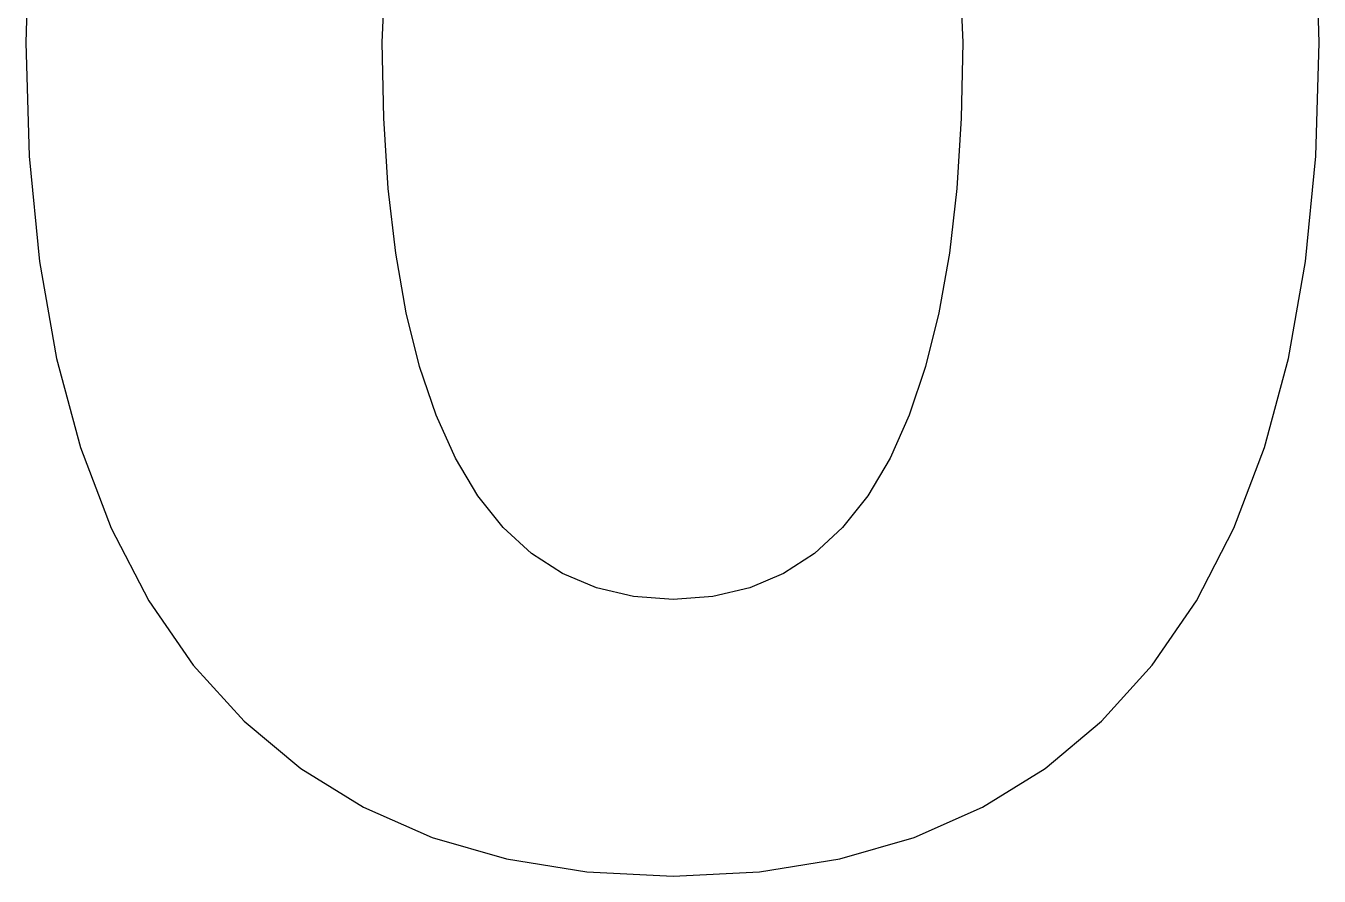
# Model space of a CAD drawing. Header units: metres. Extents: x -97 to 97, y -193 to 7.
# Drawn here: x -74.9 to 78.9, y -192.5 to -91.4 of the extents above; entities that cross this region are included whole.
import ezdxf

# ---------------------------------------------------------------- set-up
doc = ezdxf.new("R2010")
doc.units = ezdxf.units.M

msp = doc.modelspace()

# ---------------------------------------------------------------- linework, layer by layer
for p, q in [((-32.476, -93.4334), (-31.7703, -76.1744)), ((35.8434, -76.1744), (36.5462, -93.4334)), ((-74.4444, -79.9608), (-74.8508, -93.4334)), ((78.923, -93.4334), (78.5181, -79.9608)), ((-74.8508, -93.4334), (-74.4444, -106.918)), ((-32.2982, -102.425), (-32.476, -93.4334)), ((36.5462, -93.4334), (36.3697, -102.425)), ((78.5181, -106.918), (78.923, -93.4334)), ((-31.7646, -110.771), (-32.2982, -102.425)), ((36.3697, -102.425), (35.8404, -110.771)), ((-74.4444, -106.918), (-73.2254, -119.431)), ((77.3032, -119.431), (78.5181, -106.918)), ((-30.8753, -118.472), (-31.7646, -110.771)), ((35.8404, -110.771), (34.9581, -118.472)), ((-73.2254, -119.431), (-71.1936, -130.972)), ((-29.6302, -125.528), (-30.8753, -118.472)), ((34.9581, -118.472), (33.7229, -125.528)), ((75.2785, -130.972), (77.3032, -119.431)), ((-28.0294, -131.939), (-29.6302, -125.528)), ((33.7229, -125.528), (32.1348, -131.939)), ((-71.1936, -130.972), (-68.3491, -141.541)), ((-26.073, -137.705), (-28.0294, -131.939)), ((32.1348, -131.939), (30.1938, -137.705)), ((72.4439, -141.541), (75.2785, -130.972)), ((-23.7607, -142.826), (-26.073, -137.705)), ((30.1938, -137.705), (27.8999, -142.826)), ((-68.3491, -141.541), (-64.6919, -151.139)), ((-21.0979, -147.282), (-23.7607, -142.826)), ((27.8999, -142.826), (25.2565, -147.282)), ((68.7993, -151.139), (72.4439, -141.541)), ((-18.091, -151.053), (-21.0979, -147.282)), ((25.2565, -147.282), (22.2661, -151.053)), ((-64.6919, -151.139), (-60.222, -159.764)), ((-14.7397, -154.137), (-18.091, -151.053)), ((22.2661, -151.053), (18.9285, -154.137)), ((64.3449, -159.764), (68.7993, -151.139)), ((-11.0443, -156.537), (-14.7397, -154.137)), ((18.9285, -154.137), (15.2439, -156.537)), ((-7.0047, -158.251), (-11.0443, -156.537)), ((15.2439, -156.537), (11.2121, -158.251)), ((-2.62085, -159.279), (-7.0047, -158.251)), ((11.2121, -158.251), (6.83318, -159.279)), ((-60.222, -159.764), (-54.9394, -167.417)), ((2.10718, -159.622), (-2.62085, -159.279)), ((6.83318, -159.279), (2.10718, -159.622)), ((59.0806, -167.417), (64.3449, -159.764)), ((-54.9394, -167.417), (-48.8984, -174.072)), ((53.059, -174.072), (59.0806, -167.417)), ((-48.8984, -174.072), (-42.1545, -179.703)), ((46.3316, -179.703), (53.059, -174.072)), ((-42.1545, -179.703), (-34.7079, -184.311)), ((38.8983, -184.311), (46.3316, -179.703)), ((-34.7079, -184.311), (-26.5583, -187.894)), ((30.7593, -187.894), (38.8983, -184.311)), ((-26.5583, -187.894), (-17.706, -190.454)), ((21.9144, -190.454), (30.7593, -187.894)), ((-17.706, -190.454), (-8.15083, -191.99)), ((12.3637, -191.99), (21.9144, -190.454)), ((-8.15083, -191.99), (2.10718, -192.502)), ((2.10718, -192.502), (12.3637, -191.99))]:
    msp.add_line(p, q)

doc.saveas('drawing.dxf')
